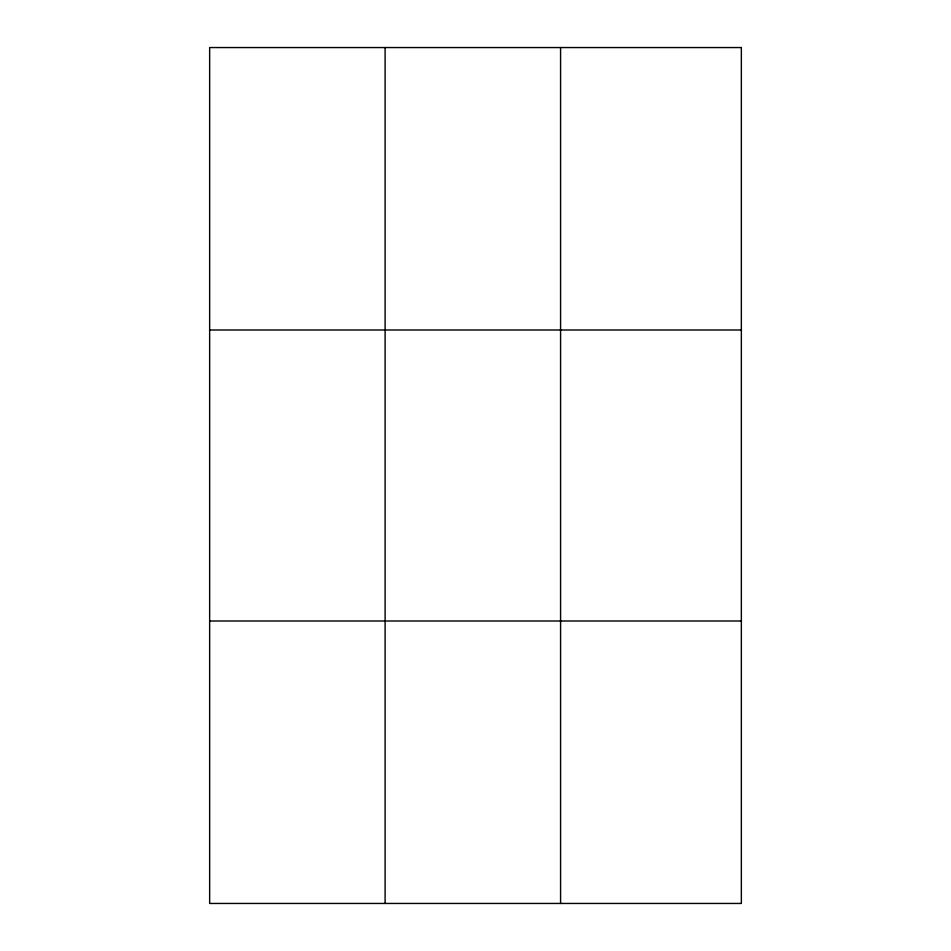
<?xml version="1.0" encoding="UTF-8"?>
<svg xmlns="http://www.w3.org/2000/svg" width="951" height="951" viewBox="0 0 951 951"><rect width="100%" height="100%" fill="white"/><g stroke="black" fill="none" stroke-linecap="round" stroke-linejoin="round"><path stroke-width="1.43" d="M385.107 47.55L385.107 903.45M560.579 47.55L560.579 903.45M209.648 329.997L741.352 329.997M209.648 621.003L741.352 621.003M741.352 47.55L741.352 903.45L209.648 903.45L209.648 47.55L741.352 47.55"/></g></svg>
